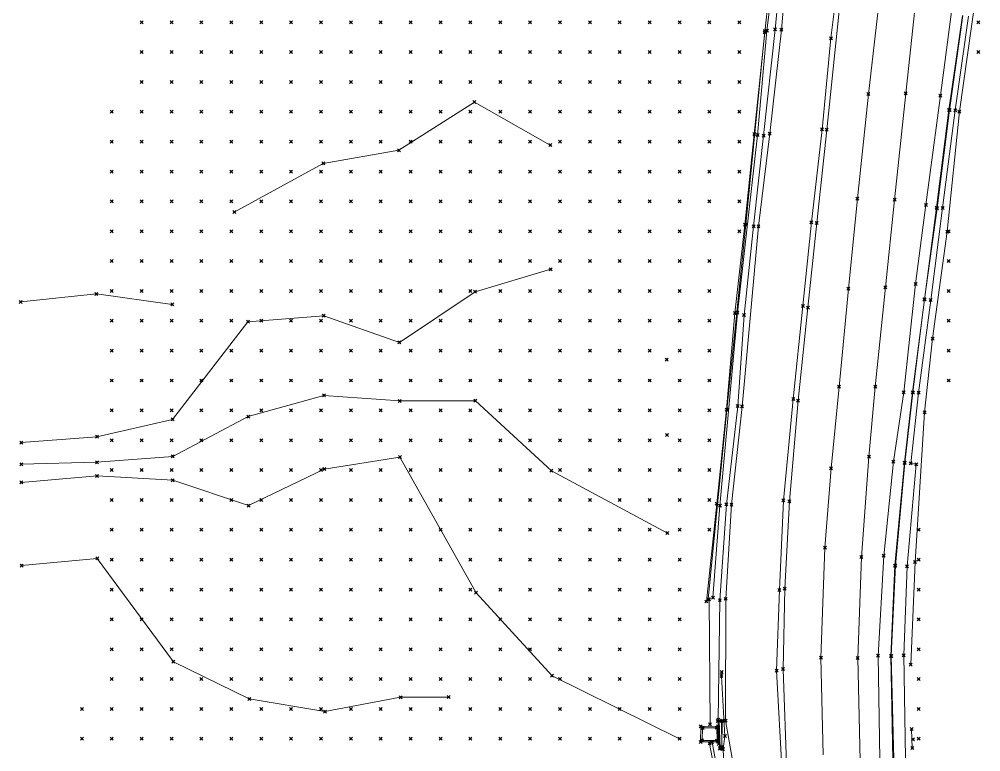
# Model space of a CAD drawing. Header units: metres. Extents: x 441556 to 446409, y 432338 to 461058.
# Drawn here: x 441578.8 to 441675.3, y 453265.6 to 453339.2 of the extents above; entities that cross this region are included whole.
import ezdxf

# ---------------------------------------------------------------- set-up
doc = ezdxf.new("R2010")
doc.units = ezdxf.units.M
doc.header["$MEASUREMENT"] = 0
doc.header["$PDMODE"] = 35
doc.header["$PDSIZE"] = 0.15
for name, color, linetype, lineweight in [('DTM-BRE-RevN_GRP_ CAROSABIL', 2, 'Continuous', 0), ('DTM-BRE-RevN_GRP_ACOSTAMENT', 2, 'Continuous', 0), ('DTM-BRE-RevN_GRP_AX', 2, 'Continuous', 0), ('DTM-BRE-RevN_GRP_CAMERA CADERE JOS', 2, 'Continuous', 0), ('DTM-BRE-RevN_GRP_CAMERA CADERE SUS', 2, 'Continuous', 0), ('DTM-BRE-RevN_GRP_CANAL', 2, 'Continuous', 0), ('DTM-BRE-RevN_GRP_FIRUL APEI', 2, 'Continuous', 0), ('DTM-BRE-RevN_GRP_PARAPET BETON_JOS', 2, 'Continuous', 0), ('DTM-BRE-RevN_GRP_PARAPET BETON_SUS', 2, 'Continuous', 0), ('DTM-BRE-RevN_GRP_PARAPET METALIC', 2, 'Continuous', 0), ('DTM-BRE-RevN_GRP_PARAPET NEW JERSEY', 2, 'Continuous', 0), ('DTM-BRE-RevN_GRP_SANT BETON JOS', 2, 'Continuous', 0), ('DTM-BRE-RevN_GRP_SANT BETON SUS', 2, 'Continuous', 0), ('DTM-BRE-RevN_GRP_TALUZ JOS', 2, 'Continuous', 0), ('DTM-BRE-RevN_GRP_TALUZ SUS', 2, 'Continuous', 0), ('DTM-BRE-RevN_GRP_ZID SPRIJIN JOS', 2, 'Continuous', 0), ('DTM-BRE-RevN_GRP_ZID SPRIJIN SUS', 2, 'Continuous', 0), ('DTM-NOK-RevN_LIDAR_co_lidar', 91, 'Continuous', 0), ('DTM-NOK-RevN_RTK', 32, 'Continuous', 0)]:
    doc.layers.add(name, color=color, linetype=linetype, lineweight=lineweight)

msp = doc.modelspace()

# ---------------------------------------------------------------- linework, layer by layer
at = {"layer": 'DTM-BRE-RevN_GRP_ CAROSABIL'}
for p, q in [((441656.155, 453347.674, 359.017), (441655.308, 453338.093, 359.009)), ((441667.781, 453331.705, 358.748), (441668.774, 453340.757, 358.778)), ((441655.308, 453338.093, 359.009), (441654.133, 453327.662, 359.026)), ((441666.663, 453321.013, 358.723), (441667.781, 453331.705, 358.748)), ((441654.133, 453327.662, 359.026), (441653, 453318.354, 359.045)), ((441665.738, 453312.228, 358.688), (441666.663, 453321.013, 358.723)), ((441653, 453318.354, 359.045), (441651.353, 453300.253, 359.175)), ((441664.72, 453302.242, 358.688), (441665.738, 453312.228, 358.688)), ((441664.086, 453295.197, 358.743), (441664.72, 453302.242, 358.688)), ((441651.353, 453300.253, 359.175), (441650.291, 453290.391, 359.096)), ((441663.324, 453285.125, 358.743), (441664.086, 453295.197, 358.743)), ((441650.291, 453290.391, 359.096), (441649.705, 453280.93, 359.113)), ((441662.955, 453274.979, 358.713), (441663.324, 453285.125, 358.743)), ((441649.705, 453280.93, 359.113), (441649.692, 453268.693, 359.104)), ((441663.204, 453264.68, 358.756), (441662.955, 453274.979, 358.713)), ((441649.692, 453268.693, 359.104), (441656.822, 453228.215, 359.234))]:
    msp.add_line(p, q, dxfattribs=at)
at = {"layer": 'DTM-BRE-RevN_GRP_ACOSTAMENT'}
for p, q in [((441672.112, 453330.042, 358.618), (441673.48, 453339.525, 358.636)), ((441670.882, 453320.228, 358.609), (441672.112, 453330.042, 358.618)), ((441669.649, 453311.011, 358.587), (441670.882, 453320.228, 358.609)), ((441668.468, 453301.674, 358.62), (441669.649, 453311.011, 358.587)), ((441667.671, 453294.618, 358.597), (441668.468, 453301.674, 358.62)), ((441666.69, 453284.274, 358.632), (441667.671, 453294.618, 358.597)), ((441666.287, 453275.176, 358.706), (441666.69, 453284.274, 358.632)), ((441666.483, 453264.767, 358.704), (441666.287, 453275.176, 358.706))]:
    msp.add_line(p, q, dxfattribs=at)
at = {"layer": 'DTM-BRE-RevN_GRP_AX'}
for p, q in [((441664.034, 453331.638, 358.758), (441665.074, 453340.674, 358.788)), ((441662.929, 453321.135, 358.749), (441664.034, 453331.638, 358.758)), ((441662.019, 453312.075, 358.76), (441662.929, 453321.135, 358.749)), ((441661.083, 453302.239, 358.892), (441662.019, 453312.075, 358.76)), ((441660.29, 453294.053, 358.809), (441661.083, 453302.239, 358.892)), ((441659.673, 453286.059, 358.849), (441660.29, 453294.053, 358.809)), ((441659.267, 453275.005, 358.838), (441659.673, 453286.059, 358.849)), ((441659.484, 453265.273, 358.901), (441659.267, 453275.005, 358.838))]:
    msp.add_line(p, q, dxfattribs=at)
at = {"layer": 'DTM-BRE-RevN_GRP_CAMERA CADERE JOS'}
for p, q in [((441647.383, 453267.959, 354.533), (441647.336, 453266.71, 354.499)), ((441648.806, 453267.976, 354.548), (441647.383, 453267.959, 354.533)), ((441648.848, 453266.694, 354.551), (441648.806, 453267.976, 354.548)), ((441647.336, 453266.71, 354.499), (441648.848, 453266.694, 354.551))]:
    msp.add_line(p, q, dxfattribs=at)
at = {"layer": 'DTM-BRE-RevN_GRP_CAMERA CADERE SUS'}
for p, q in [((441647.195, 453266.558, 359.14), (441647.207, 453268.117, 359.11)), ((441647.207, 453268.117, 359.11), (441648.933, 453268.122, 358.889)), ((441648.933, 453268.122, 358.889), (441648.94, 453266.576, 359.049)), ((441648.94, 453266.576, 359.049), (441647.195, 453266.558, 359.14))]:
    msp.add_line(p, q, dxfattribs=at)
at = {"layer": 'DTM-BRE-RevN_GRP_CANAL'}
msp.add_line((441668.363, 453267.839, 356.938), (441668.433, 453265.929, 356.915), dxfattribs=at)
at = {"layer": 'DTM-BRE-RevN_GRP_FIRUL APEI'}
for p, q in [((441601.789, 453299.23, 398.863), (441609.383, 453301.372, 391.777)), ((441609.383, 453301.372, 391.777), (441616.985, 453300.809, 385.279)), ((441616.985, 453300.809, 385.279), (441624.586, 453300.834, 378.898)), ((441624.586, 453300.834, 378.898), (441632.21, 453293.799, 373.223)), ((441594.201, 453295.242, 405.381), (441601.789, 453299.23, 398.863)), ((441586.602, 453294.646, 412.165), (441594.201, 453295.242, 405.381)), ((441579.002, 453294.45, 419.863), (441586.602, 453294.646, 412.165)), ((441632.21, 453293.799, 373.223), (441643.855, 453287.542, 363.253))]:
    msp.add_line(p, q, dxfattribs=at)
at = {"layer": 'DTM-BRE-RevN_GRP_PARAPET BETON_JOS'}
for p, q in [((441648.91, 453268.661, 358.981), (441649.37, 453268.681, 359.377)), ((441649.136, 453265.865, 359.2), (441648.91, 453268.661, 358.981)), ((441649.37, 453268.681, 359.377), (441649.306, 453265.884, 359.222)), ((441649.306, 453265.884, 359.222), (441649.136, 453265.865, 359.2))]:
    msp.add_line(p, q, dxfattribs=at)
at = {"layer": 'DTM-BRE-RevN_GRP_PARAPET BETON_SUS'}
for p, q in [((441649.067, 453268.642, 359.68), (441649.295, 453268.662, 359.748)), ((441649.148, 453265.931, 359.745), (441649.067, 453268.642, 359.68)), ((441649.295, 453268.662, 359.748), (441649.304, 453266.044, 359.744)), ((441649.304, 453266.044, 359.744), (441649.148, 453265.931, 359.745))]:
    msp.add_line(p, q, dxfattribs=at)
at = {"layer": 'DTM-BRE-RevN_GRP_PARAPET METALIC'}
for p, q in [((441671.258, 453331.488, 358.632), (441672.409, 453340.166, 358.629)), ((441669.803, 453320.498, 358.627), (441671.258, 453331.488, 358.632)), ((441668.766, 453312.563, 358.607), (441669.803, 453320.498, 358.627)), ((441667.576, 453301.678, 358.629), (441668.766, 453312.563, 358.607)), ((441666.54, 453294.721, 358.619), (441667.576, 453301.678, 358.629)), ((441665.568, 453285.256, 358.686), (441666.54, 453294.721, 358.619)), ((441665.004, 453275.206, 358.677), (441665.568, 453285.256, 358.686)), ((441665.171, 453264.775, 358.731), (441665.004, 453275.206, 358.677)), ((441649.287, 453273.175, 359.259), (441649.318, 453273.58, 359.093)), ((441649.626, 453267.135, 359.218), (441649.287, 453273.175, 359.259)), ((441649.442, 453265.856, 359.621), (441649.626, 453267.135, 359.218)), ((441649.681, 453260.978, 359.228), (441649.442, 453265.856, 359.621))]:
    msp.add_line(p, q, dxfattribs=at)
at = {"layer": 'DTM-BRE-RevN_GRP_PARAPET NEW JERSEY'}
for p, q in [((441659.855, 453328.048, 358.86), (441661.813, 453346.951, 358.852)), ((441661.418, 453346.875, 358.882), (441660.275, 453337.248, 358.937)), ((441660.275, 453337.248, 358.937), (441659.376, 453328.09, 358.907)), ((441659.376, 453328.09, 358.907), (441658.313, 453318.766, 358.892)), ((441658.849, 453318.686, 358.848), (441659.855, 453328.048, 358.86)), ((441658.313, 453318.766, 358.892), (441657.453, 453310.361, 358.917)), ((441657.956, 453310.184, 358.904), (441658.849, 453318.686, 358.848)), ((441657.453, 453310.361, 358.917), (441656.491, 453301.004, 358.928)), ((441656.968, 453300.847, 358.898), (441657.956, 453310.184, 358.904)), ((441656.491, 453301.004, 358.928), (441655.503, 453290.819, 358.912)), ((441656.11, 453290.737, 358.875), (441656.968, 453300.847, 358.898)), ((441655.503, 453290.819, 358.912), (441655.098, 453281.825, 358.976)), ((441655.638, 453281.966, 358.935), (441656.11, 453290.737, 358.875)), ((441655.098, 453281.825, 358.976), (441654.823, 453273.715, 358.98)), ((441655.471, 453273.866, 358.9), (441655.638, 453281.966, 358.935)), ((441654.823, 453273.715, 358.98), (441655.52, 453260.697, 358.974)), ((441655.937, 453260.858, 358.972), (441655.471, 453273.866, 358.9))]:
    msp.add_line(p, q, dxfattribs=at)
at = {"layer": 'DTM-BRE-RevN_GRP_SANT BETON JOS'}
for p, q in [((441654.989, 453347.594, 358.568), (441653.853, 453337.991, 358.522)), ((441653.853, 453337.991, 358.522), (441652.914, 453327.52, 358.487)), ((441652.914, 453327.52, 358.487), (441650.892, 453309.661, 358.542)), ((441650.892, 453309.661, 358.542), (441649.121, 453290.288, 358.51)), ((441649.121, 453290.288, 358.51), (441648.432, 453281.047, 358.42)), ((441653.197, 453239.82, 359.8), (441648.348, 453266.519, 358.92))]:
    msp.add_line(p, q, dxfattribs=at)
at = {"layer": 'DTM-BRE-RevN_GRP_SANT BETON SUS'}
for p, q in [((441655.618, 453347.554, 358.831), (441654.669, 453338.13, 358.871)), ((441654.669, 453338.13, 358.871), (441653.516, 453327.472, 358.882)), ((441653.516, 453327.472, 358.882), (441652.511, 453318.353, 358.959)), ((441652.511, 453318.353, 358.959), (441651.547, 453309.432, 358.974)), ((441651.547, 453309.432, 358.974), (441650.923, 453300.285, 359.112)), ((441650.923, 453300.285, 359.112), (441649.781, 453290.413, 359.082)), ((441649.781, 453290.413, 359.082), (441649.119, 453280.796, 359.087)), ((441648.049, 453280.872, 358.776), (441648.14, 453268.326, 358.973)), ((441649.119, 453280.796, 359.087), (441648.968, 453268.778, 358.922)), ((441652.99, 453239.793, 359.843), (441648.095, 453266.403, 359.19))]:
    msp.add_line(p, q, dxfattribs=at)
at = {"layer": 'DTM-BRE-RevN_GRP_TALUZ JOS'}
for p, q in [((441624.551, 453311.775, 379.722), (441632.144, 453314.035, 374.282)), ((441616.966, 453306.691, 386.22), (441624.551, 453311.775, 379.722)), ((441601.758, 453308.759, 400.51), (441609.357, 453309.372, 392.836)), ((441609.357, 453309.372, 392.836), (441616.966, 453306.691, 386.22)), ((441594.189, 453298.956, 406.295), (441601.758, 453308.759, 400.51)), ((441586.593, 453297.217, 412.908), (441594.189, 453298.956, 406.295)), ((441578.994, 453296.621, 420.095), (441586.593, 453297.217, 412.908)), ((441609.407, 453293.961, 392.836), (441617.004, 453295.162, 386.22)), ((441617.004, 453295.162, 386.22), (441624.649, 453281.54, 381.251)), ((441601.818, 453290.289, 399.334), (441609.407, 453293.961, 392.836)), ((441579.007, 453292.621, 420.164), (441586.606, 453293.275, 413.022)), ((441586.606, 453293.275, 413.022), (441594.209, 453292.842, 406.924)), ((441594.209, 453292.842, 406.924), (441601.818, 453290.289, 399.334)), ((441624.649, 453281.54, 381.251), (441632.277, 453273.211, 374.517)), ((441632.277, 453273.211, 374.517), (441645.078, 453266.87, 361.168))]:
    msp.add_line(p, q, dxfattribs=at)
at = {"layer": 'DTM-BRE-RevN_GRP_TALUZ SUS'}
for p, q in [((441616.904, 453325.985, 391.161), (441624.489, 453330.833, 385.251)), ((441624.489, 453330.833, 385.251), (441632.104, 453326.505, 377.223)), ((441609.307, 453324.666, 398.6), (441616.904, 453325.985, 391.161)), ((441600.388, 453319.778, 404.065), (441609.307, 453324.666, 398.6)), ((441578.949, 453310.759, 425.957), (441586.547, 453311.56, 418.05)), ((441586.547, 453311.56, 418.05), (441594.151, 453310.499, 411.152)), ((441579.035, 453284.277, 427.544), (441586.633, 453284.989, 420.108)), ((441586.633, 453284.989, 420.108), (441594.268, 453274.614, 413.838)), ((441594.268, 453274.614, 413.838), (441601.881, 453270.877, 408.157)), ((441601.881, 453270.877, 408.157), (441609.486, 453269.608, 402.365)), ((441609.486, 453269.608, 402.365), (441617.082, 453271.044, 395.867)), ((441617.082, 453271.044, 395.867), (441621.897, 453271.059, 387.605))]:
    msp.add_line(p, q, dxfattribs=at)
at = {"layer": 'DTM-BRE-RevN_GRP_ZID SPRIJIN JOS'}
for p, q in [((441673.166, 453329.872, 355.44), (441675.31, 453344.918, 355.485)), ((441653.642, 453337.963, 358.626), (441651.729, 453318.527, 358.53)), ((441671.949, 453317.827, 355.251), (441673.166, 453329.872, 355.44)), ((441651.729, 453318.527, 358.53), (441649.824, 453299.913, 358.42)), ((441670.471, 453307.079, 355.374), (441671.949, 453317.827, 355.251)), ((441669.667, 453299.676, 355.574), (441670.471, 453307.079, 355.374)), ((441649.824, 453299.913, 358.42), (441647.951, 453280.893, 358.818)), ((441668.71, 453284.614, 354.832), (441669.667, 453299.676, 355.574)), ((441668.279, 453274.326, 354.833), (441668.71, 453284.614, 354.832))]:
    msp.add_line(p, q, dxfattribs=at)
at = {"layer": 'DTM-BRE-RevN_GRP_ZID SPRIJIN SUS'}
for p, q in [((441653.623, 453337.853, 359.66), (441654.706, 453347.539, 359.517)), ((441672.175, 453330.034, 358.781), (441673.507, 453339.516, 358.787)), ((441674.086, 453339.458, 358.758), (441672.747, 453330.018, 358.752)), ((441652.572, 453327.619, 359.703), (441653.623, 453337.853, 359.66)), ((441670.921, 453320.171, 358.768), (441672.175, 453330.034, 358.781)), ((441672.747, 453330.018, 358.752), (441671.48, 453320.201, 358.743)), ((441651.64, 453318.508, 359.679), (441652.572, 453327.619, 359.703)), ((441669.677, 453311.03, 358.791), (441670.921, 453320.171, 358.768)), ((441671.48, 453320.201, 358.743), (441670.289, 453310.935, 358.766)), ((441650.625, 453309.641, 359.523), (441651.64, 453318.508, 359.679)), ((441668.504, 453301.656, 358.802), (441669.677, 453311.03, 358.791)), ((441670.289, 453310.935, 358.766), (441669.076, 453301.626, 358.796)), ((441649.792, 453299.941, 359.45), (441650.625, 453309.641, 359.523)), ((441667.687, 453294.588, 358.805), (441668.504, 453301.656, 358.802)), ((441669.076, 453301.626, 358.796), (441668.289, 453294.529, 358.812)), ((441648.817, 453290.485, 359.537), (441649.792, 453299.941, 359.45)), ((441666.74, 453284.271, 358.839), (441667.687, 453294.588, 358.805)), ((441668.832, 453294.452, 358.825), (441667.909, 453284.198, 358.842)), ((441668.289, 453294.529, 358.812), (441668.832, 453294.452, 358.825)), ((441647.771, 453280.662, 359.155), (441648.817, 453290.485, 359.537)), ((441666.322, 453275.199, 358.91), (441666.74, 453284.271, 358.839)), ((441667.909, 453284.198, 358.842), (441667.579, 453275.266, 358.894)), ((441666.598, 453264.817, 358.985), (441666.322, 453275.199, 358.91)), ((441667.579, 453275.266, 358.894), (441667.749, 453264.939, 358.956))]:
    msp.add_line(p, q, dxfattribs=at)
at = {"layer": 'DTM-NOK-RevN_LIDAR_co_lidar'}
for p in [(441591.09, 453338.854, 418.722), (441594.089, 453338.854, 415.189), (441597.089, 453338.854, 411.899), (441600.088, 453338.854, 409.008), (441603.087, 453338.854, 405.429), (441606.087, 453338.854, 402.215), (441609.086, 453338.854, 399.083), (441612.085, 453338.854, 396.252), (441615.085, 453338.854, 393.353), (441618.084, 453338.854, 390.658), (441621.083, 453338.854, 387.711), (441624.083, 453338.854, 385.025), (441627.082, 453338.854, 382.495), (441630.081, 453338.854, 379.855), (441633.081, 453338.854, 377.255), (441636.08, 453338.854, 375.086), (441639.079, 453338.854, 372.798), (441642.079, 453338.854, 369.993), (441645.078, 453338.854, 367.222), (441648.078, 453338.854, 364.811), (441651.077, 453338.854, 361.835), (441675.072, 453338.854, 355.441), (441591.09, 453335.855, 419.073), (441594.089, 453335.855, 416.07), (441597.089, 453335.855, 412.894), (441600.088, 453335.855, 409.792), (441603.087, 453335.855, 406.01), (441606.087, 453335.855, 401.953), (441609.086, 453335.855, 398.801), (441612.085, 453335.855, 396.088), (441615.085, 453335.855, 393.425), (441618.084, 453335.855, 390.686), (441621.083, 453335.855, 388.234), (441624.083, 453335.855, 385.536), (441627.082, 453335.855, 382.874), (441630.081, 453335.855, 379.374), (441633.081, 453335.855, 376.508), (441636.08, 453335.855, 374.343), (441639.079, 453335.855, 372.221), (441642.079, 453335.855, 369.858), (441645.078, 453335.855, 367.139), (441648.078, 453335.855, 364.391), (441651.077, 453335.855, 361.481), (441675.072, 453335.855, 355.348), (441591.09, 453332.855, 418.661), (441594.089, 453332.855, 415.367), (441597.089, 453332.855, 412.337), (441600.088, 453332.855, 409.814), (441603.087, 453332.855, 406.297), (441606.087, 453332.855, 402.333), (441609.086, 453332.855, 398.932), (441612.085, 453332.855, 396.094), (441615.085, 453332.855, 393.479), (441618.084, 453332.855, 390.969), (441621.083, 453332.855, 388.245), (441624.083, 453332.855, 385.583), (441627.082, 453332.855, 383.076), (441630.081, 453332.855, 379.584), (441633.081, 453332.855, 375.809), (441636.08, 453332.855, 373.425), (441639.079, 453332.855, 371.452), (441642.079, 453332.855, 369.41), (441645.078, 453332.855, 366.836), (441648.078, 453332.855, 364.114), (441651.077, 453332.855, 361.053), (441588.091, 453329.856, 421.215), (441591.09, 453329.856, 418.306), (441594.089, 453329.856, 415.127), (441597.089, 453329.856, 411.972), (441600.088, 453329.856, 409.092), (441603.087, 453329.856, 405.532), (441606.087, 453329.856, 401.985), (441609.086, 453329.856, 398.855), (441612.085, 453329.856, 395.861), (441615.085, 453329.856, 393.225), (441618.084, 453329.856, 390.363), (441621.083, 453329.856, 387.433), (441624.083, 453329.856, 384.857), (441627.082, 453329.856, 382.411), (441630.081, 453329.856, 379.04), (441633.081, 453329.856, 375.355), (441636.08, 453329.856, 372.929), (441639.079, 453329.856, 370.856), (441642.079, 453329.856, 368.841), (441645.078, 453329.856, 366.358), (441648.078, 453329.856, 363.762), (441651.077, 453329.856, 360.952), (441588.091, 453326.857, 421.279), (441591.09, 453326.857, 418.271), (441594.089, 453326.857, 414.859), (441597.089, 453326.857, 411.512), (441600.088, 453326.857, 408.436), (441603.087, 453326.857, 404.965), (441606.087, 453326.857, 401.648), (441609.086, 453326.857, 398.71), (441612.085, 453326.857, 395.66), (441615.085, 453326.857, 392.814), (441618.084, 453326.857, 389.634), (441621.083, 453326.857, 386.142), (441624.083, 453326.857, 383.732), (441627.082, 453326.857, 381.326), (441630.081, 453326.857, 378.306), (441633.081, 453326.857, 375.115), (441636.08, 453326.857, 372.58), (441639.079, 453326.857, 370.463), (441642.079, 453326.857, 368.341), (441645.078, 453326.857, 366.074), (441648.078, 453326.857, 363.447), (441651.077, 453326.857, 360.602), (441588.091, 453323.857, 421.024), (441591.09, 453323.857, 418.106), (441594.089, 453323.857, 414.566), (441597.089, 453323.857, 410.971), (441600.088, 453323.857, 407.659), (441603.087, 453323.857, 404.293), (441606.087, 453323.857, 401.165), (441609.086, 453323.857, 398.261), (441612.085, 453323.857, 395.195), (441615.085, 453323.857, 391.936), (441618.084, 453323.857, 388.627), (441621.083, 453323.857, 384.99), (441624.083, 453323.857, 382.527), (441627.082, 453323.857, 380.162), (441630.081, 453323.857, 377.568), (441633.081, 453323.857, 374.801), (441636.08, 453323.857, 372.307), (441639.079, 453323.857, 370.071), (441642.079, 453323.857, 367.834), (441645.078, 453323.857, 365.638), (441648.078, 453323.857, 363.08), (441651.077, 453323.857, 360.302), (441588.091, 453320.858, 419.955), (441591.09, 453320.858, 417.542), (441594.089, 453320.858, 414.605), (441597.089, 453320.858, 410.691), (441600.088, 453320.858, 406.702), (441603.087, 453320.858, 403.298), (441606.087, 453320.858, 400.024), (441609.086, 453320.858, 397.207), (441612.085, 453320.858, 394.317), (441615.085, 453320.858, 390.981), (441618.084, 453320.858, 387.556), (441621.083, 453320.858, 384.234), (441624.083, 453320.858, 381.648), (441627.082, 453320.858, 379.319), (441630.081, 453320.858, 376.96), (441633.081, 453320.858, 374.449), (441636.08, 453320.858, 372.075), (441639.079, 453320.858, 369.795), (441642.079, 453320.858, 367.329), (441645.078, 453320.858, 365.037), (441648.078, 453320.858, 362.697), (441651.077, 453320.858, 360.177), (441588.091, 453317.858, 418.498), (441591.09, 453317.858, 416.42), (441594.089, 453317.858, 414.316), (441597.089, 453317.858, 410.78), (441600.088, 453317.858, 406.094), (441603.087, 453317.858, 401.805), (441606.087, 453317.858, 398.192), (441609.086, 453317.858, 395.747), (441612.085, 453317.858, 393.164), (441615.085, 453317.858, 389.999), (441618.084, 453317.858, 386.816), (441621.083, 453317.858, 383.774), (441624.083, 453317.858, 381.088), (441627.082, 453317.858, 378.753), (441630.081, 453317.858, 376.507), (441633.081, 453317.858, 374.02), (441636.08, 453317.858, 371.613), (441639.079, 453317.858, 369.203), (441642.079, 453317.858, 366.826), (441645.078, 453317.858, 364.469), (441648.078, 453317.858, 362.345), (441651.077, 453317.858, 360.034), (441672.072, 453317.858, 355.975), (441588.091, 453314.859, 417), (441591.09, 453314.859, 414.897), (441594.089, 453314.859, 413.126), (441597.089, 453314.859, 410.066), (441600.088, 453314.859, 405.039), (441603.087, 453314.859, 400.237), (441606.087, 453314.859, 396.898), (441609.086, 453314.859, 394.503), (441612.085, 453314.859, 391.998), (441615.085, 453314.859, 389.055), (441618.084, 453314.859, 386.282), (441621.083, 453314.859, 383.286), (441624.083, 453314.859, 380.636), (441627.082, 453314.859, 378.367), (441630.081, 453314.859, 376.053), (441633.081, 453314.859, 373.634), (441636.08, 453314.859, 371.092), (441639.079, 453314.859, 368.636), (441642.079, 453314.859, 366.488), (441645.078, 453314.859, 364.184), (441648.078, 453314.859, 362.076), (441672.072, 453314.859, 355.396), (441588.091, 453311.86, 415.79), (441591.09, 453311.86, 413.466), (441594.089, 453311.86, 411.649), (441597.089, 453311.86, 408.747), (441600.088, 453311.86, 404.049), (441603.087, 453311.86, 399.574), (441606.087, 453311.86, 396.428), (441609.086, 453311.86, 393.657), (441612.085, 453311.86, 390.992), (441615.085, 453311.86, 388.395), (441618.084, 453311.86, 385.841), (441621.083, 453311.86, 382.98), (441624.083, 453311.86, 380.385), (441627.082, 453311.86, 378.178), (441630.081, 453311.86, 375.793), (441633.081, 453311.86, 373.443), (441636.08, 453311.86, 370.9), (441639.079, 453311.86, 368.631), (441642.079, 453311.86, 366.526), (441645.078, 453311.86, 364.36), (441648.078, 453311.86, 361.931), (441672.072, 453311.86, 355.118), (441588.091, 453308.86, 414.893), (441591.09, 453308.86, 412.395), (441594.089, 453308.86, 410.328), (441597.089, 453308.86, 407.575), (441600.088, 453308.86, 403.606), (441603.087, 453308.86, 399.341), (441606.087, 453308.86, 395.853), (441609.086, 453308.86, 392.984), (441612.085, 453308.86, 390.178), (441615.085, 453308.86, 387.845), (441618.084, 453308.86, 385.368), (441621.083, 453308.86, 382.836), (441624.083, 453308.86, 380.349), (441627.082, 453308.86, 378.041), (441630.081, 453308.86, 375.769), (441633.081, 453308.86, 373.498), (441636.08, 453308.86, 371.008), (441639.079, 453308.86, 368.839), (441642.079, 453308.86, 366.771), (441645.078, 453308.86, 364.52), (441648.078, 453308.86, 361.759), (441672.072, 453308.86, 355.02), (441588.091, 453305.861, 413.921), (441591.09, 453305.861, 411.387), (441594.089, 453305.861, 408.995), (441597.089, 453305.861, 405.939), (441600.088, 453305.861, 402.227), (441603.087, 453305.861, 398.584), (441606.087, 453305.861, 395.254), (441609.086, 453305.861, 392.63), (441612.085, 453305.861, 389.804), (441615.085, 453305.861, 387.406), (441618.084, 453305.861, 384.893), (441621.083, 453305.861, 382.457), (441624.083, 453305.861, 380.187), (441627.082, 453305.861, 377.834), (441630.081, 453305.861, 375.611), (441633.081, 453305.861, 373.582), (441636.08, 453305.861, 371.126), (441639.079, 453305.861, 369.06), (441642.079, 453305.861, 366.895), (441645.078, 453305.861, 364.236), (441648.078, 453305.861, 361.437), (441672.072, 453305.861, 354.859), (441588.091, 453302.862, 413.004), (441591.09, 453302.862, 410.187), (441594.089, 453302.862, 407.802), (441597.089, 453302.862, 404.597), (441600.088, 453302.862, 400.968), (441603.087, 453302.862, 397.951), (441606.087, 453302.862, 394.865), (441609.086, 453302.862, 392.597), (441612.085, 453302.862, 389.892), (441615.085, 453302.862, 387.272), (441618.084, 453302.862, 384.796), (441621.083, 453302.862, 382.345), (441624.083, 453302.862, 379.892), (441627.082, 453302.862, 377.647), (441630.081, 453302.862, 375.488), (441633.081, 453302.862, 373.311), (441636.08, 453302.862, 371.097), (441639.079, 453302.862, 369.175), (441642.079, 453302.862, 366.682), (441645.078, 453302.862, 363.903), (441648.078, 453302.862, 361.076), (441672.072, 453302.862, 354.768), (441588.091, 453299.862, 412.066), (441591.09, 453299.862, 409.19), (441594.089, 453299.862, 406.647), (441597.089, 453299.862, 403.832), (441600.088, 453299.862, 400.815), (441603.087, 453299.862, 397.778), (441606.087, 453299.862, 394.802), (441609.086, 453299.862, 392.461), (441612.085, 453299.862, 389.868), (441615.085, 453299.862, 387.251), (441618.084, 453299.862, 384.788), (441621.083, 453299.862, 382.37), (441624.083, 453299.862, 379.87), (441627.082, 453299.862, 377.7), (441630.081, 453299.862, 375.497), (441633.081, 453299.862, 373.203), (441636.08, 453299.862, 371.038), (441639.079, 453299.862, 368.869), (441642.079, 453299.862, 366.096), (441645.078, 453299.862, 363.571), (441648.078, 453299.862, 360.778), (441588.091, 453296.863, 411.247), (441591.09, 453296.863, 408.559), (441594.089, 453296.863, 406.309), (441597.089, 453296.863, 403.724), (441600.088, 453296.863, 401.004), (441603.087, 453296.863, 398.197), (441606.087, 453296.863, 395.247), (441609.086, 453296.863, 392.585), (441612.085, 453296.863, 390.121), (441615.085, 453296.863, 387.562), (441618.084, 453296.863, 384.982), (441621.083, 453296.863, 382.427), (441624.083, 453296.863, 379.961), (441627.082, 453296.863, 377.697), (441630.081, 453296.863, 374.989), (441633.081, 453296.863, 373.091), (441636.08, 453296.863, 370.846), (441639.079, 453296.863, 368.351), (441642.079, 453296.863, 365.779), (441645.078, 453296.863, 363.299), (441648.078, 453296.863, 360.546), (441588.091, 453293.864, 411.837), (441591.09, 453293.864, 409.027), (441594.089, 453293.864, 406.38), (441597.089, 453293.864, 403.708), (441600.088, 453293.864, 401.102), (441603.087, 453293.864, 398.492), (441606.087, 453293.864, 395.585), (441609.086, 453293.864, 392.956), (441612.085, 453293.864, 390.517), (441615.085, 453293.864, 387.969), (441618.084, 453293.864, 385.36), (441621.083, 453293.864, 382.636), (441624.083, 453293.864, 380.147), (441627.082, 453293.864, 377.678), (441630.081, 453293.864, 375.277), (441633.081, 453293.864, 373.071), (441636.08, 453293.864, 370.478), (441639.079, 453293.864, 367.995), (441642.079, 453293.864, 365.34), (441645.078, 453293.864, 362.905), (441648.078, 453293.864, 360.247), (441588.091, 453290.864, 413.815), (441591.09, 453290.864, 409.941), (441594.089, 453290.864, 407.001), (441597.089, 453290.864, 404.154), (441600.088, 453290.864, 401.218), (441603.087, 453290.864, 398.483), (441606.087, 453290.864, 395.911), (441609.086, 453290.864, 393.5), (441612.085, 453290.864, 390.951), (441615.085, 453290.864, 388.391), (441618.084, 453290.864, 385.823), (441621.083, 453290.864, 383.015), (441624.083, 453290.864, 380.268), (441627.082, 453290.864, 377.999), (441630.081, 453290.864, 375.414), (441633.081, 453290.864, 372.829), (441636.08, 453290.864, 370.422), (441639.079, 453290.864, 367.896), (441642.079, 453290.864, 365.22), (441645.078, 453290.864, 362.893), (441648.078, 453290.864, 360.015), (441588.091, 453287.865, 416.328), (441591.09, 453287.865, 411.782), (441594.089, 453287.865, 408.44), (441597.089, 453287.865, 405.163), (441600.088, 453287.865, 402.138), (441603.087, 453287.865, 399.32), (441606.087, 453287.865, 396.432), (441609.086, 453287.865, 393.935), (441612.085, 453287.865, 391.265), (441615.085, 453287.865, 388.658), (441618.084, 453287.865, 386.25), (441621.083, 453287.865, 383.46), (441624.083, 453287.865, 380.965), (441627.082, 453287.865, 378.198), (441630.081, 453287.865, 375.647), (441633.081, 453287.865, 373.333), (441636.08, 453287.865, 370.8), (441639.079, 453287.865, 368.16), (441642.079, 453287.865, 365.38), (441645.078, 453287.865, 362.847), (441648.078, 453287.865, 360.06), (441669.073, 453287.865, 355.874), (441588.091, 453284.866, 418.309), (441591.09, 453284.866, 414.053), (441594.089, 453284.866, 410.577), (441597.089, 453284.866, 407.453), (441600.088, 453284.866, 404.214), (441603.087, 453284.866, 400.847), (441606.087, 453284.866, 397.726), (441609.086, 453284.866, 395.333), (441612.085, 453284.866, 392.655), (441615.085, 453284.866, 389.43), (441618.084, 453284.866, 386.368), (441621.083, 453284.866, 383.454), (441624.083, 453284.866, 381.042), (441627.082, 453284.866, 378.993), (441630.081, 453284.866, 376.053), (441633.081, 453284.866, 373.508), (441636.08, 453284.866, 370.561), (441639.079, 453284.866, 367.653), (441642.079, 453284.866, 364.987), (441645.078, 453284.866, 362.299), (441669.073, 453284.866, 355.045), (441588.091, 453281.866, 419.012), (441591.09, 453281.866, 414.955), (441594.089, 453281.866, 411.751), (441597.089, 453281.866, 408.91), (441600.088, 453281.866, 405.952), (441603.087, 453281.866, 402.793), (441606.087, 453281.866, 399.469), (441609.086, 453281.866, 396.621), (441612.085, 453281.866, 393.785), (441615.085, 453281.866, 391.07), (441618.084, 453281.866, 387.973), (441621.083, 453281.866, 385.013), (441624.083, 453281.866, 381.898), (441627.082, 453281.866, 378.783), (441630.081, 453281.866, 376.164), (441633.081, 453281.866, 373.176), (441636.08, 453281.866, 370.229), (441639.079, 453281.866, 367.106), (441642.079, 453281.866, 364.304), (441645.078, 453281.866, 361.62), (441669.073, 453281.866, 354.905), (441588.091, 453278.867, 418.952), (441591.09, 453278.867, 415.163), (441594.089, 453278.867, 412.393), (441597.089, 453278.867, 409.731), (441600.088, 453278.867, 406.856), (441603.087, 453278.867, 403.966), (441606.087, 453278.867, 400.973), (441609.086, 453278.867, 398.025), (441612.085, 453278.867, 394.896), (441615.085, 453278.867, 392.229), (441618.084, 453278.867, 389.747), (441621.083, 453278.867, 387.131), (441624.083, 453278.867, 384.553), (441627.082, 453278.867, 379.573), (441630.081, 453278.867, 375.878), (441633.081, 453278.867, 372.672), (441636.08, 453278.867, 370.018), (441639.079, 453278.867, 367.102), (441642.079, 453278.867, 364.235), (441645.078, 453278.867, 361.746), (441669.073, 453278.867, 355.335), (441588.091, 453275.868, 419.477), (441591.09, 453275.868, 416.328), (441594.089, 453275.868, 413.551), (441597.089, 453275.868, 410.959), (441600.088, 453275.868, 408.124), (441603.087, 453275.868, 405.136), (441606.087, 453275.868, 402.316), (441609.086, 453275.868, 399.264), (441612.085, 453275.868, 396.469), (441615.085, 453275.868, 394.222), (441618.084, 453275.868, 391.628), (441621.083, 453275.868, 389.535), (441624.083, 453275.868, 387.353), (441627.082, 453275.868, 382.294), (441630.081, 453275.868, 376.006), (441633.081, 453275.868, 373.166), (441636.08, 453275.868, 370.413), (441639.079, 453275.868, 367.515), (441642.079, 453275.868, 364.778), (441645.078, 453275.868, 361.716), (441669.073, 453275.868, 354.705), (441588.091, 453272.868, 419.897), (441591.09, 453272.868, 416.728), (441594.089, 453272.868, 413.775), (441597.089, 453272.868, 411.197), (441600.088, 453272.868, 408.759), (441603.087, 453272.868, 406.178), (441606.087, 453272.868, 403.248), (441609.086, 453272.868, 400.561), (441612.085, 453272.868, 398.549), (441615.085, 453272.868, 396.265), (441618.084, 453272.868, 393.61), (441621.083, 453272.868, 391.449), (441624.083, 453272.868, 388.015), (441627.082, 453272.868, 385.112), (441630.081, 453272.868, 376.934), (441633.081, 453272.868, 373.501), (441636.08, 453272.868, 370.931), (441639.079, 453272.868, 368.003), (441642.079, 453272.868, 364.654), (441645.078, 453272.868, 361.559), (441669.073, 453272.868, 355.011), (441585.091, 453269.869, 422.364), (441588.091, 453269.869, 419.9), (441591.09, 453269.869, 417.276), (441594.089, 453269.869, 414.443), (441597.089, 453269.869, 411.82), (441600.088, 453269.869, 409.552), (441603.087, 453269.869, 407.033), (441606.087, 453269.869, 404.451), (441609.086, 453269.869, 401.952), (441612.085, 453269.869, 399.644), (441615.085, 453269.869, 397.202), (441618.084, 453269.869, 394.78), (441621.083, 453269.869, 392.288), (441624.083, 453269.869, 388.585), (441627.082, 453269.869, 385.65), (441630.081, 453269.869, 379.161), (441633.081, 453269.869, 373.876), (441636.08, 453269.869, 371.061), (441639.079, 453269.869, 368.421), (441642.079, 453269.869, 364.756), (441645.078, 453269.869, 361.292), (441669.073, 453269.869, 355.007), (441585.091, 453266.87, 421.853), (441588.091, 453266.87, 419.61), (441591.09, 453266.87, 417.164), (441594.089, 453266.87, 414.801), (441597.089, 453266.87, 412.285), (441600.088, 453266.87, 409.741), (441603.087, 453266.87, 407.333), (441606.087, 453266.87, 404.866), (441609.086, 453266.87, 402.174), (441612.085, 453266.87, 399.86), (441615.085, 453266.87, 397.49), (441618.084, 453266.87, 395.023), (441621.083, 453266.87, 392.042), (441624.083, 453266.87, 388.559), (441627.082, 453266.87, 385.357), (441630.081, 453266.87, 380.211), (441633.081, 453266.87, 374.628), (441636.08, 453266.87, 371.56), (441639.079, 453266.87, 368.66), (441642.079, 453266.87, 365.159), (441645.078, 453266.87, 361.168), (441669.073, 453266.87, 355.009)]:
    msp.add_point(p, dxfattribs=at)
at = {"layer": 'DTM-NOK-RevN_RTK'}
for p in [(441654.669, 453338.13, 358.871), (441655.308, 453338.093, 359.009), (441653.623, 453337.853, 359.66), (441653.642, 453337.963, 358.626), (441653.853, 453337.991, 358.522), (441660.275, 453337.248, 358.937), (441664.034, 453331.638, 358.758), (441667.781, 453331.705, 358.748), (441671.258, 453331.488, 358.632), (441624.489, 453330.833, 385.251), (441672.112, 453330.042, 358.618), (441672.175, 453330.034, 358.781), (441672.747, 453330.018, 358.752), (441673.166, 453329.872, 355.44), (441652.572, 453327.619, 359.703), (441652.914, 453327.52, 358.487), (441653.516, 453327.472, 358.882), (441654.133, 453327.662, 359.026), (441659.376, 453328.09, 358.907), (441659.855, 453328.048, 358.86), (441632.104, 453326.505, 377.223), (441616.904, 453325.985, 391.161), (441609.307, 453324.666, 398.6), (441662.929, 453321.135, 358.749), (441666.663, 453321.013, 358.723), (441600.388, 453319.778, 404.065), (441669.803, 453320.498, 358.627), (441670.882, 453320.228, 358.609), (441670.921, 453320.171, 358.768), (441671.48, 453320.201, 358.743), (441651.64, 453318.508, 359.679), (441651.729, 453318.527, 358.53), (441652.511, 453318.353, 358.959), (441653, 453318.354, 359.045), (441658.313, 453318.766, 358.892), (441658.849, 453318.686, 358.848), (441671.949, 453317.827, 355.251), (441632.144, 453314.035, 374.282), (441662.019, 453312.075, 358.76), (441665.738, 453312.228, 358.688), (441668.766, 453312.563, 358.607), (441586.547, 453311.56, 418.05), (441624.551, 453311.775, 379.722), (441578.949, 453310.759, 425.957), (441594.151, 453310.499, 411.152), (441657.453, 453310.361, 358.917), (441657.956, 453310.184, 358.904), (441669.649, 453311.011, 358.587), (441669.677, 453311.03, 358.791), (441670.289, 453310.935, 358.766), (441609.357, 453309.372, 392.836), (441650.625, 453309.641, 359.523), (441650.892, 453309.661, 358.542), (441651.547, 453309.432, 358.974), (441601.758, 453308.759, 400.51), (441616.966, 453306.691, 386.22), (441670.471, 453307.079, 355.374), (441643.798, 453304.97, 365.967), (441661.083, 453302.239, 358.892), (441664.72, 453302.242, 358.688), (441667.576, 453301.678, 358.629), (441668.468, 453301.674, 358.62), (441668.504, 453301.656, 358.802), (441669.076, 453301.626, 358.796), (441609.383, 453301.372, 391.777), (441616.985, 453300.809, 385.279), (441624.586, 453300.834, 378.898), (441656.491, 453301.004, 358.928), (441656.968, 453300.847, 358.898), (441649.792, 453299.941, 359.45), (441649.824, 453299.913, 358.42), (441650.923, 453300.285, 359.112), (441651.353, 453300.253, 359.175), (441669.667, 453299.676, 355.574), (441594.189, 453298.956, 406.295), (441601.789, 453299.23, 398.863), (441578.994, 453296.621, 420.095), (441586.593, 453297.217, 412.908), (441643.823, 453297.399, 364.396), (441586.602, 453294.646, 412.165), (441594.201, 453295.242, 405.381), (441617.004, 453295.162, 386.22), (441664.086, 453295.197, 358.743), (441666.54, 453294.721, 358.619), (441579.002, 453294.45, 419.863), (441609.407, 453293.961, 392.836), (441632.21, 453293.799, 373.223), (441660.29, 453294.053, 358.809), (441667.671, 453294.618, 358.597), (441667.687, 453294.588, 358.805), (441668.289, 453294.529, 358.812), (441668.832, 453294.452, 358.825), (441586.606, 453293.275, 413.022), (441594.209, 453292.842, 406.924), (441579.007, 453292.621, 420.164), (441655.503, 453290.819, 358.912), (441601.818, 453290.289, 399.334), (441648.817, 453290.485, 359.537), (441649.121, 453290.288, 358.51), (441649.781, 453290.413, 359.082), (441650.291, 453290.391, 359.096), (441656.11, 453290.737, 358.875), (441643.855, 453287.542, 363.253), (441659.673, 453286.059, 358.849), (441663.324, 453285.125, 358.743), (441665.568, 453285.256, 358.686), (441579.035, 453284.277, 427.544), (441586.633, 453284.989, 420.108), (441666.69, 453284.274, 358.632), (441666.74, 453284.271, 358.839), (441667.909, 453284.198, 358.842), (441668.71, 453284.614, 354.832), (441624.649, 453281.54, 381.251), (441655.098, 453281.825, 358.976), (441655.638, 453281.966, 358.935), (441647.771, 453280.662, 359.155), (441647.951, 453280.893, 358.818), (441648.049, 453280.872, 358.776), (441648.432, 453281.047, 358.42), (441649.119, 453280.796, 359.087), (441649.705, 453280.93, 359.113), (441594.268, 453274.614, 413.838), (441659.267, 453275.005, 358.838), (441662.955, 453274.979, 358.713), (441665.004, 453275.206, 358.677), (441666.287, 453275.176, 358.706), (441666.322, 453275.199, 358.91), (441667.579, 453275.266, 358.894), (441649.318, 453273.58, 359.093), (441654.823, 453273.715, 358.98), (441655.471, 453273.866, 358.9), (441668.279, 453274.326, 354.833), (441632.277, 453273.211, 374.517), (441649.287, 453273.175, 359.259), (441601.881, 453270.877, 408.157), (441617.082, 453271.044, 395.867), (441621.897, 453271.059, 387.605), (441609.486, 453269.608, 402.365), (441648.91, 453268.661, 358.981), (441648.968, 453268.778, 358.922), (441649.067, 453268.642, 359.68), (441649.295, 453268.662, 359.748), (441649.37, 453268.681, 359.377), (441649.692, 453268.693, 359.104), (441647.207, 453268.117, 359.11), (441647.383, 453267.959, 354.533), (441648.14, 453268.326, 358.973), (441648.806, 453267.976, 354.548), (441648.933, 453268.122, 358.889), (441668.363, 453267.839, 356.938), (441647.336, 453266.71, 354.499), (441648.848, 453266.694, 354.551), (441649.626, 453267.135, 359.218), (441668.519, 453266.811, 355.704), (441647.195, 453266.558, 359.14), (441648.095, 453266.403, 359.19), (441648.348, 453266.519, 358.92), (441648.94, 453266.576, 359.049), (441649.017, 453266.345, 359.116), (441649.136, 453265.865, 359.2), (441649.148, 453265.931, 359.745), (441649.304, 453266.044, 359.744), (441649.306, 453265.884, 359.222), (441649.442, 453265.856, 359.621), (441668.433, 453265.929, 356.915)]:
    msp.add_point(p, dxfattribs=at)

doc.saveas('drawing.dxf')
